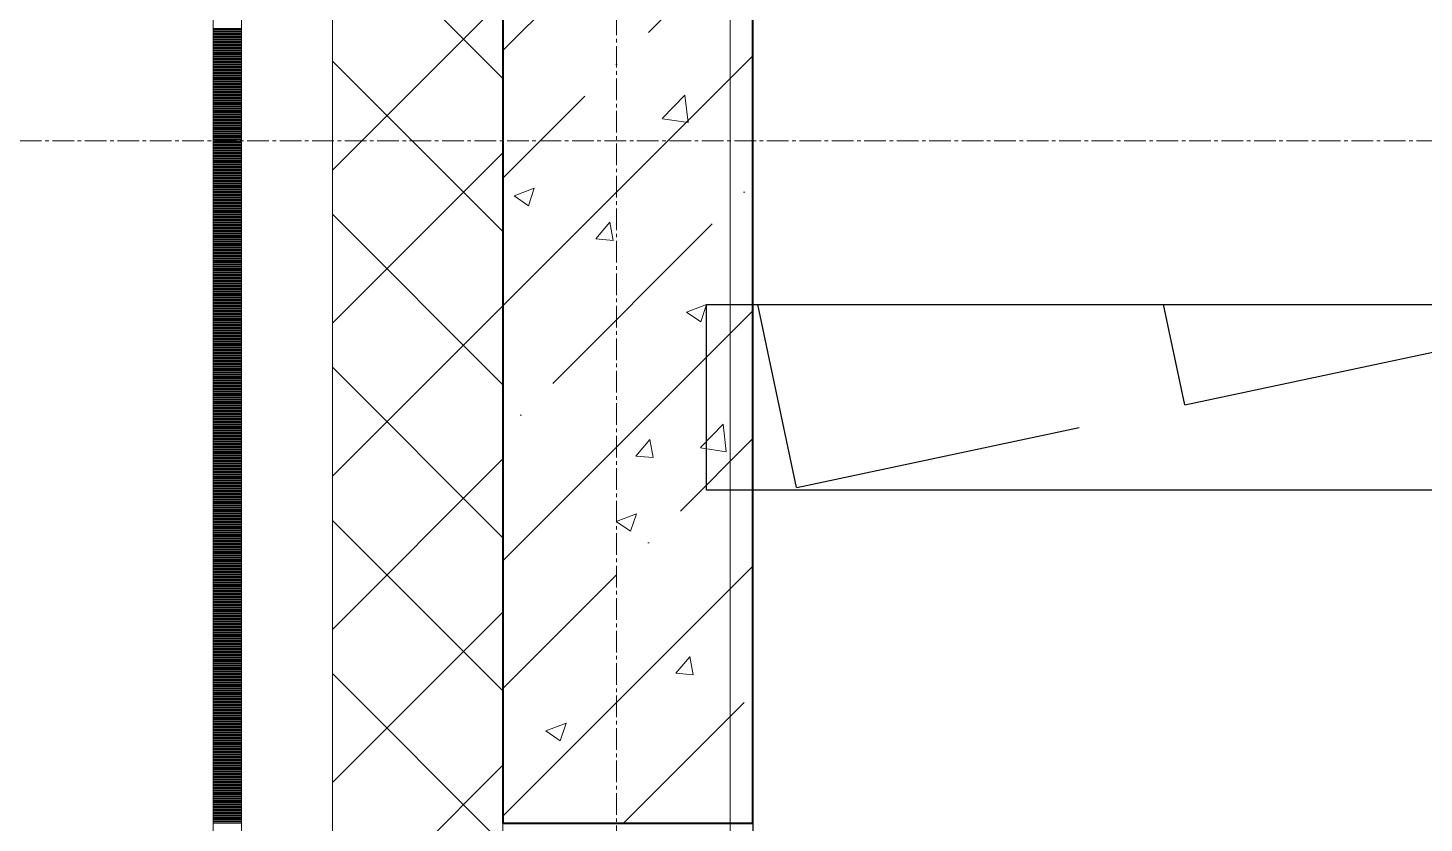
# Model space of a CAD drawing. Header units: millimetres. Extents: x -231292 to 573618, y -153144 to 564035.
# Drawn here: x 8366 to 9594, y -108345 to -107646 of the extents above; entities that cross this region are included whole.
import ezdxf

# ---------------------------------------------------------------- set-up
doc = ezdxf.new("R2010")
doc.units = ezdxf.units.MM
doc.linetypes.add('CENTER2', pattern=[28.575, 19.05, -3.175, 3.175, -3.175])
doc.linetypes.add('HIDDEN2', pattern=[4.7625, 3.175, -1.5875])
doc.layers.get('0').update_dxf_attribs({"color": 250})
for name, color, linetype, lineweight in [('АР_Колонны', 250, 'Continuous', 35), ('АР_Стены ЖБ', 250, 'Continuous', 35), ('АР_Стены ПЕНОблок', 250, 'Continuous', 20), ('АР_Тонкая', 250, 'Continuous', 5), ('АР_Утеплитель', 250, 'Continuous', 0), ('АР_Штриховка', 250, 'Continuous', 0), ('РД_Оси_100', 250, 'Continuous', 0)]:
    doc.layers.add(name, color=color, linetype=linetype, lineweight=lineweight)

# ---------------------------------------------------------------- blocks, each defined once
blk = doc.blocks.new('оси_рен')
at = {"layer": 'РД_Оси_100', "color": 251, "linetype": 'CENTER2', "true_color": 0x636466}
for p, q in [((1195652.916, 135558.25), (1195652.916, 223268.25)), ((1225207.916, 177013.25), (1189697.958, 177013.25))]:
    blk.add_line(p, q, dxfattribs=at)

msp = doc.modelspace()

# ---------------------------------------------------------------- hatches: boundary and pattern name
at = {"true_color": 0x000000}
h = msp.add_hatch(dxfattribs=at)
h.set_pattern_fill('ANGLE', color=18, scale=50, angle=12)
h.set_pattern_definition([(12, (0, 0), (-72.6132, 341.618), [254, -95.25]), (102, (0, 0), (-341.618, -72.6132), [254, -95.25])])
h.paths.add_polyline_path([(16573.458, -108052.489), (8962.737, -108052.489), (8962.737, -107889.032), (16573.458, -107889.032)])
at = {"layer": 'АР_Штриховка', "linetype": 'Continuous', "lineweight": 5, "true_color": 0x000000}
h = msp.add_hatch(dxfattribs=at)
h.set_pattern_fill('ANSI35', color=18, scale=25, style=0)
h.set_pattern_definition([(45, (8883.46, -162345.28), (-112.2532, 112.2532), []), (45, (8995.71, -162345.28), (-112.2532, 112.2532), [198.4375, -39.6875, 0, -39.6875])])
h.paths.add_polyline_path([(8783.458, -108345.283), (9003.458, -108345.283), (9003.458, -107145.283), (8783.458, -107145.283)], flags=0)

# ---------------------------------------------------------------- linework, layer by layer
for points in [[(16573.458, -98570.283), (9003.458, -98570.283), (9003.458, -135535.288), (16573.458, -135535.288)], [(16573.458, -108052.489), (8962.737, -108052.489), (8962.737, -107889.032), (16573.458, -107889.032)]]:
    msp.add_lwpolyline(points, close=True)
at = {"layer": 'АР_Колонны', "color": 18, "linetype": 'HIDDEN2', "lineweight": 25, "true_color": 0x000000}
for p, q in [((8783.458, -108345.283), (8783.458, -107145.283)), ((9003.458, -107145.283), (9003.458, -108345.283)), ((9003.458, -108345.283), (8783.458, -108345.283))]:
    msp.add_line(p, q, dxfattribs=at)
at = {"layer": 'АР_Колонны', "color": 18, "linetype": 'Continuous', "lineweight": 30, "true_color": 0x000000}
for p, q in [((8783.458, -107145.283), (8783.458, -108345.283)), ((9003.458, -108345.283), (9003.458, -107145.283)), ((8783.458, -108345.283), (9003.458, -108345.283))]:
    msp.add_line(p, q, dxfattribs=at)
at = {"layer": 'АР_Стены ЖБ', "color": 18, "linetype": 'Continuous', "lineweight": 40, "true_color": 0x000000}
for p, q in [((8783.458, -107145.283), (8783.458, -108345.283)), ((9003.458, -108345.283), (9003.458, -107145.283)), ((8783.458, -108345.283), (9003.458, -108345.283))]:
    msp.add_line(p, q, dxfattribs=at)
at = {"layer": 'АР_Стены ПЕНОблок', "color": 18, "linetype": 'Continuous', "lineweight": 20, "true_color": 0x000000}
for p, q in [((8783.458, -106945.283), (8783.458, -108745.283)), ((8983.458, -108745.283), (8983.458, -106945.283))]:
    msp.add_line(p, q, dxfattribs=at)
at = {"layer": 'АР_Тонкая', "color": 18, "linetype": 'Continuous', "lineweight": 5, "true_color": 0x000000}
for p, q in [((8528.458, -106945.283), (8528.458, -108745.283)), ((8553.458, -106945.283), (8553.458, -108745.283)), ((8553.458, -108745.283), (8553.458, -106945.283)), ((8633.458, -108745.283), (8633.458, -106945.283))]:
    msp.add_line(p, q, dxfattribs=at)
at = {"layer": 'АР_Утеплитель', "color": 18, "linetype": 'Continuous', "lineweight": 0, "true_color": 0x000000}
for p, q in [((8633.458, -106945.283), (8633.458, -108745.283)), ((8783.458, -108745.283), (8783.458, -106945.283))]:
    msp.add_line(p, q, dxfattribs=at)
at = {"layer": 'АР_Штриховка', "color": 18, "linetype": 'Continuous', "lineweight": 0, "true_color": 0x000000}
for p, q in [((8783.458, -107690.227), (8633.458, -107540.227)), ((8633.458, -107770.819), (8783.458, -107620.819)), ((8528.458, -107646.283), (8553.458, -107646.283)), ((8528.458, -107647.283), (8553.458, -107647.283)), ((8528.458, -107648.283), (8553.458, -107648.283)), ((8528.458, -107649.283), (8553.458, -107649.283)), ((8528.458, -107650.283), (8553.458, -107650.283)), ((8528.458, -107651.283), (8553.458, -107651.283)), ((8528.458, -107652.283), (8553.458, -107652.283)), ((8528.458, -107653.283), (8553.458, -107653.283)), ((8528.458, -107654.283), (8553.458, -107654.283)), ((8528.458, -107655.283), (8553.458, -107655.283)), ((8528.458, -107656.283), (8553.458, -107656.283)), ((8528.458, -107657.283), (8553.458, -107657.283)), ((8528.458, -107658.283), (8553.458, -107658.283)), ((8528.458, -107659.283), (8553.458, -107659.283)), ((8528.458, -107660.283), (8553.458, -107660.283)), ((8528.458, -107661.283), (8553.458, -107661.283)), ((8528.458, -107662.283), (8553.458, -107662.283)), ((8528.458, -107663.283), (8553.458, -107663.283)), ((8528.458, -107664.283), (8553.458, -107664.283)), ((8528.458, -107665.283), (8553.458, -107665.283)), ((8528.458, -107666.283), (8553.458, -107666.283)), ((8528.458, -107667.283), (8553.458, -107667.283)), ((8528.458, -107668.283), (8553.458, -107668.283)), ((8528.458, -107669.283), (8553.458, -107669.283)), ((8528.458, -107670.283), (8553.458, -107670.283)), ((8528.458, -107671.283), (8553.458, -107671.283)), ((8528.458, -107672.283), (8553.458, -107672.283)), ((8528.458, -107673.283), (8553.458, -107673.283)), ((8528.458, -107674.283), (8553.458, -107674.283)), ((8528.458, -107675.283), (8553.458, -107675.283)), ((8528.458, -107676.283), (8553.458, -107676.283)), ((8528.458, -107677.283), (8553.458, -107677.283)), ((8528.458, -107678.283), (8553.458, -107678.283)), ((8528.458, -107679.283), (8553.458, -107679.283)), ((8528.458, -107680.283), (8553.458, -107680.283)), ((8528.458, -107681.283), (8553.458, -107681.283)), ((8528.458, -107682.283), (8553.458, -107682.283)), ((8528.458, -107683.283), (8553.458, -107683.283)), ((8528.458, -107684.283), (8553.458, -107684.283)), ((8528.458, -107685.283), (8553.458, -107685.283)), ((8783.458, -107824.931), (8633.458, -107674.931)), ((8528.458, -107686.283), (8553.458, -107686.283)), ((8528.458, -107687.283), (8553.458, -107687.283)), ((8528.458, -107688.283), (8553.458, -107688.283)), ((8528.458, -107689.283), (8553.458, -107689.283)), ((8528.458, -107690.283), (8553.458, -107690.283)), ((8528.458, -107691.283), (8553.458, -107691.283)), ((8528.458, -107692.283), (8553.458, -107692.283)), ((8528.458, -107693.283), (8553.458, -107693.283)), ((8528.458, -107694.283), (8553.458, -107694.283)), ((8528.458, -107695.283), (8553.458, -107695.283)), ((8528.458, -107696.283), (8553.458, -107696.283)), ((8528.458, -107697.283), (8553.458, -107697.283)), ((8528.458, -107698.283), (8553.458, -107698.283)), ((8528.458, -107699.283), (8553.458, -107699.283)), ((8528.458, -107700.283), (8553.458, -107700.283)), ((8528.458, -107701.283), (8553.458, -107701.283)), ((8528.458, -107702.283), (8553.458, -107702.283)), ((8528.458, -107703.283), (8553.458, -107703.283)), ((8528.458, -107704.283), (8553.458, -107704.283)), ((8528.458, -107705.283), (8553.458, -107705.283)), ((8528.458, -107706.283), (8553.458, -107706.283)), ((8528.458, -107707.283), (8553.458, -107707.283)), ((8528.458, -107708.283), (8553.458, -107708.283)), ((8528.458, -107709.283), (8553.458, -107709.283)), ((8923.773, -107725.556), (8943.557, -107704.937)), ((8946.396, -107729.055), (8943.59, -107704.933)), ((8528.458, -107710.283), (8553.458, -107710.283)), ((8528.458, -107711.283), (8553.458, -107711.283)), ((8528.458, -107712.283), (8553.458, -107712.283)), ((8528.458, -107713.283), (8553.458, -107713.283)), ((8528.458, -107714.283), (8553.458, -107714.283)), ((8528.458, -107715.283), (8553.458, -107715.283)), ((8528.458, -107716.283), (8553.458, -107716.283)), ((8528.458, -107717.283), (8553.458, -107717.283)), ((8528.458, -107718.283), (8553.458, -107718.283)), ((8528.458, -107719.283), (8553.458, -107719.283)), ((8528.458, -107720.283), (8553.458, -107720.283)), ((8528.458, -107721.283), (8553.458, -107721.283)), ((8528.458, -107722.283), (8553.458, -107722.283)), ((8528.458, -107723.283), (8553.458, -107723.283)), ((8528.458, -107724.283), (8553.458, -107724.283)), ((8528.458, -107725.283), (8553.458, -107725.283)), ((8528.458, -107726.283), (8553.458, -107726.283)), ((8528.458, -107727.283), (8553.458, -107727.283)), ((8528.458, -107728.283), (8553.458, -107728.283)), ((8528.458, -107729.283), (8553.458, -107729.283)), ((8528.458, -107730.283), (8553.458, -107730.283)), ((8528.458, -107731.283), (8553.458, -107731.283)), ((8528.458, -107732.283), (8553.458, -107732.283)), ((8528.458, -107733.283), (8553.458, -107733.283)), ((8528.458, -107734.283), (8553.458, -107734.283)), ((8923.798, -107725.608), (8946.388, -107729.112)), ((8528.458, -107735.283), (8553.458, -107735.283)), ((8528.458, -107736.283), (8553.458, -107736.283)), ((8528.458, -107737.283), (8553.458, -107737.283)), ((8528.458, -107738.283), (8553.458, -107738.283)), ((8528.458, -107739.283), (8553.458, -107739.283)), ((8528.458, -107740.283), (8553.458, -107740.283)), ((8528.458, -107741.283), (8553.458, -107741.283)), ((8528.458, -107742.283), (8553.458, -107742.283)), ((8528.458, -107743.283), (8553.458, -107743.283)), ((8528.458, -107744.283), (8553.458, -107744.283)), ((8528.458, -107745.283), (8553.458, -107745.283)), ((8528.458, -107746.283), (8553.458, -107746.283)), ((8528.458, -107747.283), (8553.458, -107747.283)), ((8528.458, -107748.283), (8553.458, -107748.283)), ((8528.458, -107749.283), (8553.458, -107749.283)), ((8528.458, -107750.283), (8553.458, -107750.283)), ((8528.458, -107751.283), (8553.458, -107751.283)), ((8528.458, -107752.283), (8553.458, -107752.283)), ((8528.458, -107753.283), (8553.458, -107753.283)), ((8528.458, -107754.283), (8553.458, -107754.283)), ((8528.458, -107755.283), (8553.458, -107755.283)), ((8528.458, -107756.283), (8553.458, -107756.283)), ((8528.458, -107757.283), (8553.458, -107757.283)), ((8528.458, -107758.283), (8553.458, -107758.283)), ((8633.458, -107905.523), (8783.458, -107755.523)), ((8528.458, -107759.283), (8553.458, -107759.283)), ((8528.458, -107760.283), (8553.458, -107760.283)), ((8528.458, -107761.283), (8553.458, -107761.283)), ((8528.458, -107762.283), (8553.458, -107762.283)), ((8528.458, -107763.283), (8553.458, -107763.283)), ((8528.458, -107764.283), (8553.458, -107764.283)), ((8528.458, -107765.283), (8553.458, -107765.283)), ((8528.458, -107766.283), (8553.458, -107766.283)), ((8528.458, -107767.283), (8553.458, -107767.283)), ((8528.458, -107768.283), (8553.458, -107768.283)), ((8528.458, -107769.283), (8553.458, -107769.283)), ((8528.458, -107770.283), (8553.458, -107770.283)), ((8528.458, -107771.283), (8553.458, -107771.283)), ((8528.458, -107772.283), (8553.458, -107772.283)), ((8528.458, -107773.283), (8553.458, -107773.283)), ((8528.458, -107774.283), (8553.458, -107774.283)), ((8528.458, -107775.283), (8553.458, -107775.283)), ((8528.458, -107776.283), (8553.458, -107776.283)), ((8528.458, -107777.283), (8553.458, -107777.283)), ((8528.458, -107778.283), (8553.458, -107778.283)), ((8528.458, -107779.283), (8553.458, -107779.283)), ((8528.458, -107780.283), (8553.458, -107780.283)), ((8528.458, -107781.283), (8553.458, -107781.283)), ((8528.458, -107782.283), (8553.458, -107782.283)), ((8528.458, -107783.283), (8553.458, -107783.283)), ((8528.458, -107784.283), (8553.458, -107784.283)), ((8528.458, -107785.283), (8553.458, -107785.283)), ((8528.458, -107786.283), (8553.458, -107786.283)), ((8528.458, -107787.283), (8553.458, -107787.283)), ((8528.458, -107788.283), (8553.458, -107788.283)), ((8528.458, -107789.283), (8553.458, -107789.283)), ((8528.458, -107790.283), (8553.458, -107790.283)), ((8528.458, -107791.283), (8553.458, -107791.283)), ((8528.458, -107792.283), (8553.458, -107792.283)), ((8528.458, -107793.283), (8553.458, -107793.283)), ((8528.458, -107794.283), (8553.458, -107794.283)), ((8528.458, -107795.283), (8553.458, -107795.283)), ((8793.322, -107793.628), (8805.957, -107802.15)), ((8793.338, -107793.593), (8811.123, -107786.766)), ((8805.962, -107802.152), (8811.112, -107786.803)), ((8528.458, -107796.283), (8553.458, -107796.283)), ((8528.458, -107797.283), (8553.458, -107797.283)), ((8528.458, -107798.283), (8553.458, -107798.283)), ((8528.458, -107799.283), (8553.458, -107799.283)), ((8528.458, -107800.283), (8553.458, -107800.283)), ((8528.458, -107801.283), (8553.458, -107801.283)), ((8528.458, -107802.283), (8553.458, -107802.283)), ((8528.458, -107803.283), (8553.458, -107803.283)), ((8528.458, -107804.283), (8553.458, -107804.283)), ((8528.458, -107805.283), (8553.458, -107805.283)), ((8528.458, -107806.283), (8553.458, -107806.283)), ((8528.458, -107807.283), (8553.458, -107807.283)), ((8528.458, -107808.283), (8553.458, -107808.283)), ((8528.458, -107809.283), (8553.458, -107809.283)), ((8528.458, -107810.283), (8553.458, -107810.283)), ((8528.458, -107811.283), (8553.458, -107811.283)), ((8528.458, -107812.283), (8553.458, -107812.283)), ((8528.458, -107813.283), (8553.458, -107813.283)), ((8528.458, -107814.283), (8553.458, -107814.283)), ((8528.458, -107815.283), (8553.458, -107815.283)), ((8528.458, -107816.283), (8553.458, -107816.283)), ((8528.458, -107817.283), (8553.458, -107817.283)), ((8528.458, -107818.283), (8553.458, -107818.283)), ((8528.458, -107819.283), (8553.458, -107819.283)), ((8528.458, -107820.283), (8553.458, -107820.283)), ((8783.458, -107959.635), (8633.458, -107809.635)), ((8865.207, -107831.387), (8877.452, -107816.793)), ((8880.519, -107832.691), (8877.582, -107816.77)), ((8528.458, -107821.283), (8553.458, -107821.283)), ((8528.458, -107822.283), (8553.458, -107822.283)), ((8528.458, -107823.283), (8553.458, -107823.283)), ((8528.458, -107824.283), (8553.458, -107824.283)), ((8528.458, -107825.283), (8553.458, -107825.283)), ((8528.458, -107826.283), (8553.458, -107826.283)), ((8528.458, -107827.283), (8553.458, -107827.283)), ((8528.458, -107828.283), (8553.458, -107828.283)), ((8528.458, -107829.283), (8553.458, -107829.283)), ((8528.458, -107830.283), (8553.458, -107830.283)), ((8528.458, -107831.283), (8553.458, -107831.283)), ((8528.458, -107832.283), (8553.458, -107832.283)), ((8865.207, -107831.387), (8880.389, -107832.715)), ((8528.458, -107833.283), (8553.458, -107833.283)), ((8528.458, -107834.283), (8553.458, -107834.283)), ((8528.458, -107835.283), (8553.458, -107835.283)), ((8528.458, -107836.283), (8553.458, -107836.283)), ((8528.458, -107837.283), (8553.458, -107837.283)), ((8528.458, -107838.283), (8553.458, -107838.283)), ((8528.458, -107839.283), (8553.458, -107839.283)), ((8528.458, -107840.283), (8553.458, -107840.283)), ((8528.458, -107841.283), (8553.458, -107841.283)), ((8528.458, -107842.283), (8553.458, -107842.283)), ((8528.458, -107843.283), (8553.458, -107843.283)), ((8528.458, -107844.283), (8553.458, -107844.283)), ((8528.458, -107845.283), (8553.458, -107845.283)), ((8528.458, -107846.283), (8553.458, -107846.283)), ((8528.458, -107847.283), (8553.458, -107847.283)), ((8528.458, -107848.283), (8553.458, -107848.283)), ((8528.458, -107849.283), (8553.458, -107849.283)), ((8528.458, -107850.283), (8553.458, -107850.283)), ((8528.458, -107851.283), (8553.458, -107851.283)), ((8528.458, -107852.283), (8553.458, -107852.283)), ((8528.458, -107853.283), (8553.458, -107853.283)), ((8528.458, -107854.283), (8553.458, -107854.283)), ((8528.458, -107855.283), (8553.458, -107855.283)), ((8528.458, -107856.283), (8553.458, -107856.283)), ((8528.458, -107857.283), (8553.458, -107857.283)), ((8528.458, -107858.283), (8553.458, -107858.283)), ((8528.458, -107859.283), (8553.458, -107859.283)), ((8528.458, -107860.283), (8553.458, -107860.283)), ((8528.458, -107861.283), (8553.458, -107861.283)), ((8528.458, -107862.283), (8553.458, -107862.283)), ((8528.458, -107863.283), (8553.458, -107863.283)), ((8528.458, -107864.283), (8553.458, -107864.283)), ((8528.458, -107865.283), (8553.458, -107865.283)), ((8528.458, -107866.283), (8553.458, -107866.283)), ((8528.458, -107867.283), (8553.458, -107867.283)), ((8528.458, -107868.283), (8553.458, -107868.283)), ((8528.458, -107869.283), (8553.458, -107869.283)), ((8528.458, -107870.283), (8553.458, -107870.283)), ((8528.458, -107871.283), (8553.458, -107871.283)), ((8528.458, -107872.283), (8553.458, -107872.283)), ((8528.458, -107873.283), (8553.458, -107873.283)), ((8528.458, -107874.283), (8553.458, -107874.283)), ((8528.458, -107875.283), (8553.458, -107875.283)), ((8528.458, -107876.283), (8553.458, -107876.283)), ((8528.458, -107877.283), (8553.458, -107877.283)), ((8528.458, -107878.283), (8553.458, -107878.283)), ((8528.458, -107879.283), (8553.458, -107879.283)), ((8528.458, -107880.283), (8553.458, -107880.283)), ((8528.458, -107881.283), (8553.458, -107881.283)), ((8528.458, -107882.283), (8553.458, -107882.283)), ((8528.458, -107883.283), (8553.458, -107883.283)), ((8528.458, -107884.283), (8553.458, -107884.283)), ((8528.458, -107885.283), (8553.458, -107885.283)), ((8528.458, -107886.283), (8553.458, -107886.283)), ((8528.458, -107887.283), (8553.458, -107887.283)), ((8528.458, -107888.283), (8553.458, -107888.283)), ((8528.458, -107889.283), (8553.458, -107889.283)), ((8528.458, -107890.283), (8553.458, -107890.283)), ((8528.458, -107891.283), (8553.458, -107891.283)), ((8528.458, -107892.283), (8553.458, -107892.283)), ((8528.458, -107893.283), (8553.458, -107893.283)), ((8633.458, -108040.227), (8783.458, -107890.227)), ((8944.952, -107895.859), (8962.737, -107889.032)), ((8957.576, -107904.417), (8962.726, -107889.068)), ((8528.458, -107894.283), (8553.458, -107894.283)), ((8528.458, -107895.283), (8553.458, -107895.283)), ((8528.458, -107896.283), (8553.458, -107896.283)), ((8528.458, -107897.283), (8553.458, -107897.283)), ((8528.458, -107898.283), (8553.458, -107898.283)), ((8528.458, -107899.283), (8553.458, -107899.283)), ((8528.458, -107900.283), (8553.458, -107900.283)), ((8528.458, -107901.283), (8553.458, -107901.283)), ((8528.458, -107902.283), (8553.458, -107902.283)), ((8528.458, -107903.283), (8553.458, -107903.283)), ((8528.458, -107904.283), (8553.458, -107904.283)), ((8528.458, -107905.283), (8553.458, -107905.283)), ((8528.458, -107906.283), (8553.458, -107906.283)), ((8944.937, -107895.894), (8957.571, -107904.416)), ((8528.458, -107907.283), (8553.458, -107907.283)), ((8528.458, -107908.283), (8553.458, -107908.283)), ((8528.458, -107909.283), (8553.458, -107909.283)), ((8528.458, -107910.283), (8553.458, -107910.283)), ((8528.458, -107911.283), (8553.458, -107911.283)), ((8528.458, -107912.283), (8553.458, -107912.283)), ((8528.458, -107913.283), (8553.458, -107913.283)), ((8528.458, -107914.283), (8553.458, -107914.283)), ((8528.458, -107915.283), (8553.458, -107915.283)), ((8528.458, -107916.283), (8553.458, -107916.283)), ((8528.458, -107917.283), (8553.458, -107917.283)), ((8528.458, -107918.283), (8553.458, -107918.283)), ((8528.458, -107919.283), (8553.458, -107919.283)), ((8528.458, -107920.283), (8553.458, -107920.283)), ((8528.458, -107921.283), (8553.458, -107921.283)), ((8528.458, -107922.283), (8553.458, -107922.283)), ((8528.458, -107923.283), (8553.458, -107923.283)), ((8528.458, -107924.283), (8553.458, -107924.283)), ((8528.458, -107925.283), (8553.458, -107925.283)), ((8528.458, -107926.283), (8553.458, -107926.283)), ((8528.458, -107927.283), (8553.458, -107927.283)), ((8528.458, -107928.283), (8553.458, -107928.283)), ((8528.458, -107929.283), (8553.458, -107929.283)), ((8528.458, -107930.283), (8553.458, -107930.283)), ((8528.458, -107931.283), (8553.458, -107931.283)), ((8528.458, -107932.283), (8553.458, -107932.283)), ((8528.458, -107933.283), (8553.458, -107933.283)), ((8528.458, -107934.283), (8553.458, -107934.283)), ((8528.458, -107935.283), (8553.458, -107935.283)), ((8528.458, -107936.283), (8553.458, -107936.283)), ((8528.458, -107937.283), (8553.458, -107937.283)), ((8528.458, -107938.283), (8553.458, -107938.283)), ((8528.458, -107939.283), (8553.458, -107939.283)), ((8528.458, -107940.283), (8553.458, -107940.283)), ((8528.458, -107941.283), (8553.458, -107941.283)), ((8528.458, -107942.283), (8553.458, -107942.283)), ((8528.458, -107943.283), (8553.458, -107943.283)), ((8528.458, -107944.283), (8553.458, -107944.283)), ((8528.458, -107945.283), (8553.458, -107945.283)), ((8528.458, -107946.283), (8553.458, -107946.283)), ((8528.458, -107947.283), (8553.458, -107947.283)), ((8528.458, -107948.283), (8553.458, -107948.283)), ((8528.458, -107949.283), (8553.458, -107949.283)), ((8528.458, -107950.283), (8553.458, -107950.283)), ((8528.458, -107951.283), (8553.458, -107951.283)), ((8528.458, -107952.283), (8553.458, -107952.283)), ((8528.458, -107953.283), (8553.458, -107953.283)), ((8528.458, -107954.283), (8553.458, -107954.283)), ((8528.458, -107955.283), (8553.458, -107955.283)), ((8783.458, -108094.338), (8633.458, -107944.338)), ((8528.458, -107956.283), (8553.458, -107956.283)), ((8528.458, -107957.283), (8553.458, -107957.283)), ((8528.458, -107958.283), (8553.458, -107958.283)), ((8528.458, -107959.283), (8553.458, -107959.283)), ((8528.458, -107960.283), (8553.458, -107960.283)), ((8528.458, -107961.283), (8553.458, -107961.283)), ((8528.458, -107962.283), (8553.458, -107962.283)), ((8528.458, -107963.283), (8553.458, -107963.283)), ((8528.458, -107964.283), (8553.458, -107964.283)), ((8528.458, -107965.283), (8553.458, -107965.283)), ((8528.458, -107966.283), (8553.458, -107966.283)), ((8528.458, -107967.283), (8553.458, -107967.283)), ((8528.458, -107968.283), (8553.458, -107968.283)), ((8528.458, -107969.283), (8553.458, -107969.283)), ((8528.458, -107970.283), (8553.458, -107970.283)), ((8528.458, -107971.283), (8553.458, -107971.283)), ((8528.458, -107972.283), (8553.458, -107972.283)), ((8528.458, -107973.283), (8553.458, -107973.283)), ((8528.458, -107974.283), (8553.458, -107974.283)), ((8528.458, -107975.283), (8553.458, -107975.283)), ((8528.458, -107976.283), (8553.458, -107976.283)), ((8528.458, -107977.283), (8553.458, -107977.283)), ((8528.458, -107978.283), (8553.458, -107978.283)), ((8528.458, -107979.283), (8553.458, -107979.283)), ((8528.458, -107980.283), (8553.458, -107980.283)), ((8528.458, -107981.283), (8553.458, -107981.283)), ((8528.458, -107982.283), (8553.458, -107982.283)), ((8528.458, -107983.283), (8553.458, -107983.283)), ((8528.458, -107984.283), (8553.458, -107984.283)), ((8528.458, -107985.283), (8553.458, -107985.283)), ((8528.458, -107986.283), (8553.458, -107986.283)), ((8528.458, -107987.283), (8553.458, -107987.283)), ((8528.458, -107988.283), (8553.458, -107988.283)), ((8528.458, -107989.283), (8553.458, -107989.283)), ((8528.458, -107990.283), (8553.458, -107990.283)), ((8528.458, -107991.283), (8553.458, -107991.283)), ((8528.458, -107992.283), (8553.458, -107992.283)), ((8528.458, -107993.283), (8553.458, -107993.283)), ((8528.458, -107994.283), (8553.458, -107994.283)), ((8528.458, -107995.283), (8553.458, -107995.283)), ((8528.458, -107996.283), (8553.458, -107996.283)), ((8528.458, -107997.283), (8553.458, -107997.283)), ((8528.458, -107998.283), (8553.458, -107998.283)), ((8528.458, -107999.283), (8553.458, -107999.283)), ((8528.458, -108000.283), (8553.458, -108000.283)), ((8528.458, -108001.283), (8553.458, -108001.283)), ((8528.458, -108002.283), (8553.458, -108002.283)), ((8528.458, -108003.283), (8553.458, -108003.283)), ((8528.458, -108004.283), (8553.458, -108004.283)), ((8957.448, -108015.024), (8977.231, -107994.405)), ((8980.071, -108018.524), (8977.265, -107994.402)), ((8528.458, -108005.283), (8553.458, -108005.283)), ((8528.458, -108006.283), (8553.458, -108006.283)), ((8528.458, -108007.283), (8553.458, -108007.283)), ((8528.458, -108008.283), (8553.458, -108008.283)), ((8528.458, -108009.283), (8553.458, -108009.283)), ((8528.458, -108010.283), (8553.458, -108010.283)), ((8528.458, -108011.283), (8553.458, -108011.283)), ((8528.458, -108012.283), (8553.458, -108012.283)), ((8528.458, -108013.283), (8553.458, -108013.283)), ((8528.458, -108014.283), (8553.458, -108014.283)), ((8528.458, -108015.283), (8553.458, -108015.283)), ((8528.458, -108016.283), (8553.458, -108016.283)), ((8900.451, -108022.443), (8912.696, -108007.85)), ((8915.762, -108023.748), (8912.825, -108007.827)), ((8957.472, -108015.077), (8980.062, -108018.58)), ((8528.458, -108017.283), (8553.458, -108017.283)), ((8528.458, -108018.283), (8553.458, -108018.283)), ((8528.458, -108019.283), (8553.458, -108019.283)), ((8528.458, -108020.283), (8553.458, -108020.283)), ((8528.458, -108021.283), (8553.458, -108021.283)), ((8528.458, -108022.283), (8553.458, -108022.283)), ((8528.458, -108023.283), (8553.458, -108023.283)), ((8528.458, -108024.283), (8553.458, -108024.283)), ((8528.458, -108025.283), (8553.458, -108025.283)), ((8528.458, -108026.283), (8553.458, -108026.283)), ((8528.458, -108027.283), (8553.458, -108027.283)), ((8528.458, -108028.283), (8553.458, -108028.283)), ((8528.458, -108029.283), (8553.458, -108029.283)), ((8633.458, -108174.931), (8783.458, -108024.931)), ((8900.451, -108022.444), (8915.633, -108023.772)), ((8528.458, -108030.283), (8553.458, -108030.283)), ((8528.458, -108031.283), (8553.458, -108031.283)), ((8528.458, -108032.283), (8553.458, -108032.283)), ((8528.458, -108033.283), (8553.458, -108033.283)), ((8528.458, -108034.283), (8553.458, -108034.283)), ((8528.458, -108035.283), (8553.458, -108035.283)), ((8528.458, -108036.283), (8553.458, -108036.283)), ((8528.458, -108037.283), (8553.458, -108037.283)), ((8528.458, -108038.283), (8553.458, -108038.283)), ((8528.458, -108039.283), (8553.458, -108039.283)), ((8528.458, -108040.283), (8553.458, -108040.283)), ((8528.458, -108041.283), (8553.458, -108041.283)), ((8528.458, -108042.283), (8553.458, -108042.283)), ((8528.458, -108043.283), (8553.458, -108043.283)), ((8528.458, -108044.283), (8553.458, -108044.283)), ((8528.458, -108045.283), (8553.458, -108045.283)), ((8528.458, -108046.283), (8553.458, -108046.283)), ((8528.458, -108047.283), (8553.458, -108047.283)), ((8528.458, -108048.283), (8553.458, -108048.283)), ((8528.458, -108049.283), (8553.458, -108049.283)), ((8528.458, -108050.283), (8553.458, -108050.283)), ((8528.458, -108051.283), (8553.458, -108051.283)), ((8528.458, -108052.283), (8553.458, -108052.283)), ((8528.458, -108053.283), (8553.458, -108053.283)), ((8528.458, -108054.283), (8553.458, -108054.283)), ((8528.458, -108055.283), (8553.458, -108055.283)), ((8528.458, -108056.283), (8553.458, -108056.283)), ((8528.458, -108057.283), (8553.458, -108057.283)), ((8528.458, -108058.283), (8553.458, -108058.283)), ((8528.458, -108059.283), (8553.458, -108059.283)), ((8528.458, -108060.283), (8553.458, -108060.283)), ((8528.458, -108061.283), (8553.458, -108061.283)), ((8528.458, -108062.283), (8553.458, -108062.283)), ((8528.458, -108063.283), (8553.458, -108063.283)), ((8528.458, -108064.283), (8553.458, -108064.283)), ((8528.458, -108065.283), (8553.458, -108065.283)), ((8528.458, -108066.283), (8553.458, -108066.283)), ((8528.458, -108067.283), (8553.458, -108067.283)), ((8528.458, -108068.283), (8553.458, -108068.283)), ((8528.458, -108069.283), (8553.458, -108069.283)), ((8528.458, -108070.283), (8553.458, -108070.283)), ((8528.458, -108071.283), (8553.458, -108071.283)), ((8528.458, -108072.283), (8553.458, -108072.283)), ((8528.458, -108073.283), (8553.458, -108073.283)), ((8528.458, -108074.283), (8553.458, -108074.283)), ((8528.458, -108075.283), (8553.458, -108075.283)), ((8528.458, -108076.283), (8553.458, -108076.283)), ((8528.458, -108077.283), (8553.458, -108077.283)), ((8528.458, -108078.283), (8553.458, -108078.283)), ((8883.15, -108080.047), (8900.935, -108073.22)), ((8895.774, -108088.605), (8900.924, -108073.256)), ((8528.458, -108079.283), (8553.458, -108079.283)), ((8528.458, -108080.283), (8553.458, -108080.283)), ((8528.458, -108081.283), (8553.458, -108081.283)), ((8528.458, -108082.283), (8553.458, -108082.283)), ((8528.458, -108083.283), (8553.458, -108083.283)), ((8528.458, -108084.283), (8553.458, -108084.283)), ((8528.458, -108085.283), (8553.458, -108085.283)), ((8528.458, -108086.283), (8553.458, -108086.283)), ((8528.458, -108087.283), (8553.458, -108087.283)), ((8528.458, -108088.283), (8553.458, -108088.283)), ((8528.458, -108089.283), (8553.458, -108089.283)), ((8528.458, -108090.283), (8553.458, -108090.283)), ((8783.458, -108229.042), (8633.458, -108079.042)), ((8883.134, -108080.082), (8895.769, -108088.604)), ((8528.458, -108091.283), (8553.458, -108091.283)), ((8528.458, -108092.283), (8553.458, -108092.283)), ((8528.458, -108093.283), (8553.458, -108093.283)), ((8528.458, -108094.283), (8553.458, -108094.283)), ((8528.458, -108095.283), (8553.458, -108095.283)), ((8528.458, -108096.283), (8553.458, -108096.283)), ((8528.458, -108097.283), (8553.458, -108097.283)), ((8528.458, -108098.283), (8553.458, -108098.283)), ((8528.458, -108099.283), (8553.458, -108099.283)), ((8528.458, -108100.283), (8553.458, -108100.283)), ((8528.458, -108101.283), (8553.458, -108101.283)), ((8528.458, -108102.283), (8553.458, -108102.283)), ((8528.458, -108103.283), (8553.458, -108103.283)), ((8528.458, -108104.283), (8553.458, -108104.283)), ((8528.458, -108105.283), (8553.458, -108105.283)), ((8528.458, -108106.283), (8553.458, -108106.283)), ((8528.458, -108107.283), (8553.458, -108107.283)), ((8528.458, -108108.283), (8553.458, -108108.283)), ((8528.458, -108109.283), (8553.458, -108109.283)), ((8528.458, -108110.283), (8553.458, -108110.283)), ((8528.458, -108111.283), (8553.458, -108111.283)), ((8528.458, -108112.283), (8553.458, -108112.283)), ((8528.458, -108113.283), (8553.458, -108113.283)), ((8528.458, -108114.283), (8553.458, -108114.283)), ((8528.458, -108115.283), (8553.458, -108115.283)), ((8528.458, -108116.283), (8553.458, -108116.283)), ((8528.458, -108117.283), (8553.458, -108117.283)), ((8528.458, -108118.283), (8553.458, -108118.283)), ((8528.458, -108119.283), (8553.458, -108119.283)), ((8528.458, -108120.283), (8553.458, -108120.283)), ((8528.458, -108121.283), (8553.458, -108121.283)), ((8528.458, -108122.283), (8553.458, -108122.283)), ((8528.458, -108123.283), (8553.458, -108123.283)), ((8528.458, -108124.283), (8553.458, -108124.283)), ((8528.458, -108125.283), (8553.458, -108125.283)), ((8528.458, -108126.283), (8553.458, -108126.283)), ((8528.458, -108127.283), (8553.458, -108127.283)), ((8528.458, -108128.283), (8553.458, -108128.283)), ((8528.458, -108129.283), (8553.458, -108129.283)), ((8528.458, -108130.283), (8553.458, -108130.283)), ((8528.458, -108131.283), (8553.458, -108131.283)), ((8528.458, -108132.283), (8553.458, -108132.283)), ((8528.458, -108133.283), (8553.458, -108133.283)), ((8528.458, -108134.283), (8553.458, -108134.283)), ((8528.458, -108135.283), (8553.458, -108135.283)), ((8528.458, -108136.283), (8553.458, -108136.283)), ((8528.458, -108137.283), (8553.458, -108137.283)), ((8528.458, -108138.283), (8553.458, -108138.283)), ((8528.458, -108139.283), (8553.458, -108139.283)), ((8528.458, -108140.283), (8553.458, -108140.283)), ((8528.458, -108141.283), (8553.458, -108141.283)), ((8528.458, -108142.283), (8553.458, -108142.283)), ((8528.458, -108143.283), (8553.458, -108143.283)), ((8528.458, -108144.283), (8553.458, -108144.283)), ((8528.458, -108145.283), (8553.458, -108145.283)), ((8528.458, -108146.283), (8553.458, -108146.283)), ((8528.458, -108147.283), (8553.458, -108147.283)), ((8528.458, -108148.283), (8553.458, -108148.283)), ((8528.458, -108149.283), (8553.458, -108149.283)), ((8528.458, -108150.283), (8553.458, -108150.283)), ((8528.458, -108151.283), (8553.458, -108151.283)), ((8528.458, -108152.283), (8553.458, -108152.283)), ((8528.458, -108153.283), (8553.458, -108153.283)), ((8528.458, -108154.283), (8553.458, -108154.283)), ((8528.458, -108155.283), (8553.458, -108155.283)), ((8528.458, -108156.283), (8553.458, -108156.283)), ((8528.458, -108157.283), (8553.458, -108157.283)), ((8528.458, -108158.283), (8553.458, -108158.283)), ((8528.458, -108159.283), (8553.458, -108159.283)), ((8528.458, -108160.283), (8553.458, -108160.283)), ((8528.458, -108161.283), (8553.458, -108161.283)), ((8528.458, -108162.283), (8553.458, -108162.283)), ((8528.458, -108163.283), (8553.458, -108163.283)), ((8528.458, -108164.283), (8553.458, -108164.283)), ((8633.458, -108309.635), (8783.458, -108159.635)), ((8528.458, -108165.283), (8553.458, -108165.283)), ((8528.458, -108166.283), (8553.458, -108166.283)), ((8528.458, -108167.283), (8553.458, -108167.283)), ((8528.458, -108168.283), (8553.458, -108168.283)), ((8528.458, -108169.283), (8553.458, -108169.283)), ((8528.458, -108170.283), (8553.458, -108170.283)), ((8528.458, -108171.283), (8553.458, -108171.283)), ((8528.458, -108172.283), (8553.458, -108172.283)), ((8528.458, -108173.283), (8553.458, -108173.283)), ((8528.458, -108174.283), (8553.458, -108174.283)), ((8528.458, -108175.283), (8553.458, -108175.283)), ((8528.458, -108176.283), (8553.458, -108176.283)), ((8528.458, -108177.283), (8553.458, -108177.283)), ((8528.458, -108178.283), (8553.458, -108178.283)), ((8528.458, -108179.283), (8553.458, -108179.283)), ((8528.458, -108180.283), (8553.458, -108180.283)), ((8528.458, -108181.283), (8553.458, -108181.283)), ((8528.458, -108182.283), (8553.458, -108182.283)), ((8528.458, -108183.283), (8553.458, -108183.283)), ((8528.458, -108184.283), (8553.458, -108184.283)), ((8528.458, -108185.283), (8553.458, -108185.283)), ((8528.458, -108186.283), (8553.458, -108186.283)), ((8528.458, -108187.283), (8553.458, -108187.283)), ((8528.458, -108188.283), (8553.458, -108188.283)), ((8528.458, -108189.283), (8553.458, -108189.283)), ((8528.458, -108190.283), (8553.458, -108190.283)), ((8528.458, -108191.283), (8553.458, -108191.283)), ((8528.458, -108192.283), (8553.458, -108192.283)), ((8528.458, -108193.283), (8553.458, -108193.283)), ((8528.458, -108194.283), (8553.458, -108194.283)), ((8528.458, -108195.283), (8553.458, -108195.283)), ((8528.458, -108196.283), (8553.458, -108196.283)), ((8528.458, -108197.283), (8553.458, -108197.283)), ((8528.458, -108198.283), (8553.458, -108198.283)), ((8528.458, -108199.283), (8553.458, -108199.283)), ((8528.458, -108200.283), (8553.458, -108200.283)), ((8528.458, -108201.283), (8553.458, -108201.283)), ((8935.694, -108213.5), (8947.939, -108198.907)), ((8951.005, -108214.805), (8948.068, -108198.884)), ((8528.458, -108202.283), (8553.458, -108202.283)), ((8528.458, -108203.283), (8553.458, -108203.283)), ((8528.458, -108204.283), (8553.458, -108204.283)), ((8528.458, -108205.283), (8553.458, -108205.283)), ((8528.458, -108206.283), (8553.458, -108206.283)), ((8528.458, -108207.283), (8553.458, -108207.283)), ((8528.458, -108208.283), (8553.458, -108208.283)), ((8528.458, -108209.283), (8553.458, -108209.283)), ((8528.458, -108210.283), (8553.458, -108210.283)), ((8528.458, -108211.283), (8553.458, -108211.283)), ((8528.458, -108212.283), (8553.458, -108212.283)), ((8528.458, -108213.283), (8553.458, -108213.283)), ((8935.694, -108213.501), (8950.876, -108214.829)), ((8528.458, -108214.283), (8553.458, -108214.283)), ((8528.458, -108215.283), (8553.458, -108215.283)), ((8528.458, -108216.283), (8553.458, -108216.283)), ((8528.458, -108217.283), (8553.458, -108217.283)), ((8528.458, -108218.283), (8553.458, -108218.283)), ((8528.458, -108219.283), (8553.458, -108219.283)), ((8528.458, -108220.283), (8553.458, -108220.283)), ((8528.458, -108221.283), (8553.458, -108221.283)), ((8528.458, -108222.283), (8553.458, -108222.283)), ((8528.458, -108223.283), (8553.458, -108223.283)), ((8528.458, -108224.283), (8553.458, -108224.283)), ((8528.458, -108225.283), (8553.458, -108225.283)), ((8783.458, -108363.746), (8633.458, -108213.746)), ((8528.458, -108226.283), (8553.458, -108226.283)), ((8528.458, -108227.283), (8553.458, -108227.283)), ((8528.458, -108228.283), (8553.458, -108228.283)), ((8528.458, -108229.283), (8553.458, -108229.283)), ((8528.458, -108230.283), (8553.458, -108230.283)), ((8528.458, -108231.283), (8553.458, -108231.283)), ((8528.458, -108232.283), (8553.458, -108232.283)), ((8528.458, -108233.283), (8553.458, -108233.283)), ((8528.458, -108234.283), (8553.458, -108234.283)), ((8528.458, -108235.283), (8553.458, -108235.283)), ((8528.458, -108236.283), (8553.458, -108236.283)), ((8528.458, -108237.283), (8553.458, -108237.283)), ((8528.458, -108238.283), (8553.458, -108238.283)), ((8528.458, -108239.283), (8553.458, -108239.283)), ((8528.458, -108240.283), (8553.458, -108240.283)), ((8528.458, -108241.283), (8553.458, -108241.283)), ((8528.458, -108242.283), (8553.458, -108242.283)), ((8528.458, -108243.283), (8553.458, -108243.283)), ((8528.458, -108244.283), (8553.458, -108244.283)), ((8528.458, -108245.283), (8553.458, -108245.283)), ((8528.458, -108246.283), (8553.458, -108246.283)), ((8528.458, -108247.283), (8553.458, -108247.283)), ((8528.458, -108248.283), (8553.458, -108248.283)), ((8528.458, -108249.283), (8553.458, -108249.283)), ((8528.458, -108250.283), (8553.458, -108250.283)), ((8528.458, -108251.283), (8553.458, -108251.283)), ((8528.458, -108252.283), (8553.458, -108252.283)), ((8528.458, -108253.283), (8553.458, -108253.283)), ((8528.458, -108254.283), (8553.458, -108254.283)), ((8528.458, -108255.283), (8553.458, -108255.283)), ((8528.458, -108256.283), (8553.458, -108256.283)), ((8528.458, -108257.283), (8553.458, -108257.283)), ((8528.458, -108258.283), (8553.458, -108258.283)), ((8528.458, -108259.283), (8553.458, -108259.283)), ((8528.458, -108260.283), (8553.458, -108260.283)), ((8528.458, -108261.283), (8553.458, -108261.283)), ((8528.458, -108262.283), (8553.458, -108262.283)), ((8821.348, -108264.235), (8839.133, -108257.408)), ((8833.972, -108272.793), (8839.122, -108257.444)), ((8528.458, -108263.283), (8553.458, -108263.283)), ((8528.458, -108264.283), (8553.458, -108264.283)), ((8528.458, -108265.283), (8553.458, -108265.283)), ((8528.458, -108266.283), (8553.458, -108266.283)), ((8528.458, -108267.283), (8553.458, -108267.283)), ((8528.458, -108268.283), (8553.458, -108268.283)), ((8528.458, -108269.283), (8553.458, -108269.283)), ((8528.458, -108270.283), (8553.458, -108270.283)), ((8528.458, -108271.283), (8553.458, -108271.283)), ((8528.458, -108272.283), (8553.458, -108272.283)), ((8528.458, -108273.283), (8553.458, -108273.283)), ((8528.458, -108274.283), (8553.458, -108274.283)), ((8821.332, -108264.27), (8833.967, -108272.792)), ((8528.458, -108275.283), (8553.458, -108275.283)), ((8528.458, -108276.283), (8553.458, -108276.283)), ((8528.458, -108277.283), (8553.458, -108277.283)), ((8528.458, -108278.283), (8553.458, -108278.283)), ((8528.458, -108279.283), (8553.458, -108279.283)), ((8528.458, -108280.283), (8553.458, -108280.283)), ((8528.458, -108281.283), (8553.458, -108281.283)), ((8528.458, -108282.283), (8553.458, -108282.283)), ((8528.458, -108283.283), (8553.458, -108283.283)), ((8528.458, -108284.283), (8553.458, -108284.283)), ((8528.458, -108285.283), (8553.458, -108285.283)), ((8528.458, -108286.283), (8553.458, -108286.283)), ((8528.458, -108287.283), (8553.458, -108287.283)), ((8528.458, -108288.283), (8553.458, -108288.283)), ((8528.458, -108289.283), (8553.458, -108289.283)), ((8528.458, -108290.283), (8553.458, -108290.283)), ((8528.458, -108291.283), (8553.458, -108291.283)), ((8528.458, -108292.283), (8553.458, -108292.283)), ((8528.458, -108293.283), (8553.458, -108293.283)), ((8528.458, -108294.283), (8553.458, -108294.283)), ((8528.458, -108295.283), (8553.458, -108295.283)), ((8528.458, -108296.283), (8553.458, -108296.283)), ((8528.458, -108297.283), (8553.458, -108297.283)), ((8528.458, -108298.283), (8553.458, -108298.283)), ((8528.458, -108299.283), (8553.458, -108299.283)), ((8633.458, -108444.338), (8783.458, -108294.338)), ((8528.458, -108300.283), (8553.458, -108300.283)), ((8528.458, -108301.283), (8553.458, -108301.283)), ((8528.458, -108302.283), (8553.458, -108302.283)), ((8528.458, -108303.283), (8553.458, -108303.283)), ((8528.458, -108304.283), (8553.458, -108304.283)), ((8528.458, -108305.283), (8553.458, -108305.283)), ((8528.458, -108306.283), (8553.458, -108306.283)), ((8528.458, -108307.283), (8553.458, -108307.283)), ((8528.458, -108308.283), (8553.458, -108308.283)), ((8528.458, -108309.283), (8553.458, -108309.283)), ((8528.458, -108310.283), (8553.458, -108310.283)), ((8528.458, -108311.283), (8553.458, -108311.283)), ((8528.458, -108312.283), (8553.458, -108312.283)), ((8528.458, -108313.283), (8553.458, -108313.283)), ((8528.458, -108314.283), (8553.458, -108314.283)), ((8528.458, -108315.283), (8553.458, -108315.283)), ((8528.458, -108316.283), (8553.458, -108316.283)), ((8528.458, -108317.283), (8553.458, -108317.283)), ((8528.458, -108318.283), (8553.458, -108318.283)), ((8528.458, -108319.283), (8553.458, -108319.283)), ((8528.458, -108320.283), (8553.458, -108320.283)), ((8528.458, -108321.283), (8553.458, -108321.283)), ((8528.458, -108322.283), (8553.458, -108322.283)), ((8528.458, -108323.283), (8553.458, -108323.283)), ((8528.458, -108324.283), (8553.458, -108324.283)), ((8528.458, -108325.283), (8553.458, -108325.283)), ((8528.458, -108326.283), (8553.458, -108326.283)), ((8528.458, -108327.283), (8553.458, -108327.283)), ((8528.458, -108328.283), (8553.458, -108328.283)), ((8528.458, -108329.283), (8553.458, -108329.283)), ((8528.458, -108330.283), (8553.458, -108330.283)), ((8528.458, -108331.283), (8553.458, -108331.283)), ((8528.458, -108332.283), (8553.458, -108332.283)), ((8528.458, -108333.283), (8553.458, -108333.283)), ((8528.458, -108334.283), (8553.458, -108334.283)), ((8528.458, -108335.283), (8553.458, -108335.283)), ((8528.458, -108336.283), (8553.458, -108336.283)), ((8528.458, -108337.283), (8553.458, -108337.283)), ((8528.458, -108338.283), (8553.458, -108338.283)), ((8528.458, -108339.283), (8553.458, -108339.283)), ((8528.458, -108340.283), (8553.458, -108340.283)), ((8528.458, -108341.283), (8553.458, -108341.283)), ((8528.458, -108342.283), (8553.458, -108342.283)), ((8528.458, -108343.283), (8553.458, -108343.283)), ((8528.458, -108344.283), (8553.458, -108344.283)), ((8528.458, -108345.283), (8553.458, -108345.283))]:
    msp.add_line(p, q, dxfattribs=at)

# ---------------------------------------------------------------- block references
at = {"rotation": 359.999868838025}
msp.add_blockref('оси_рен', (-1186769.82, -284755.728), dxfattribs=at)

doc.saveas('drawing.dxf')
